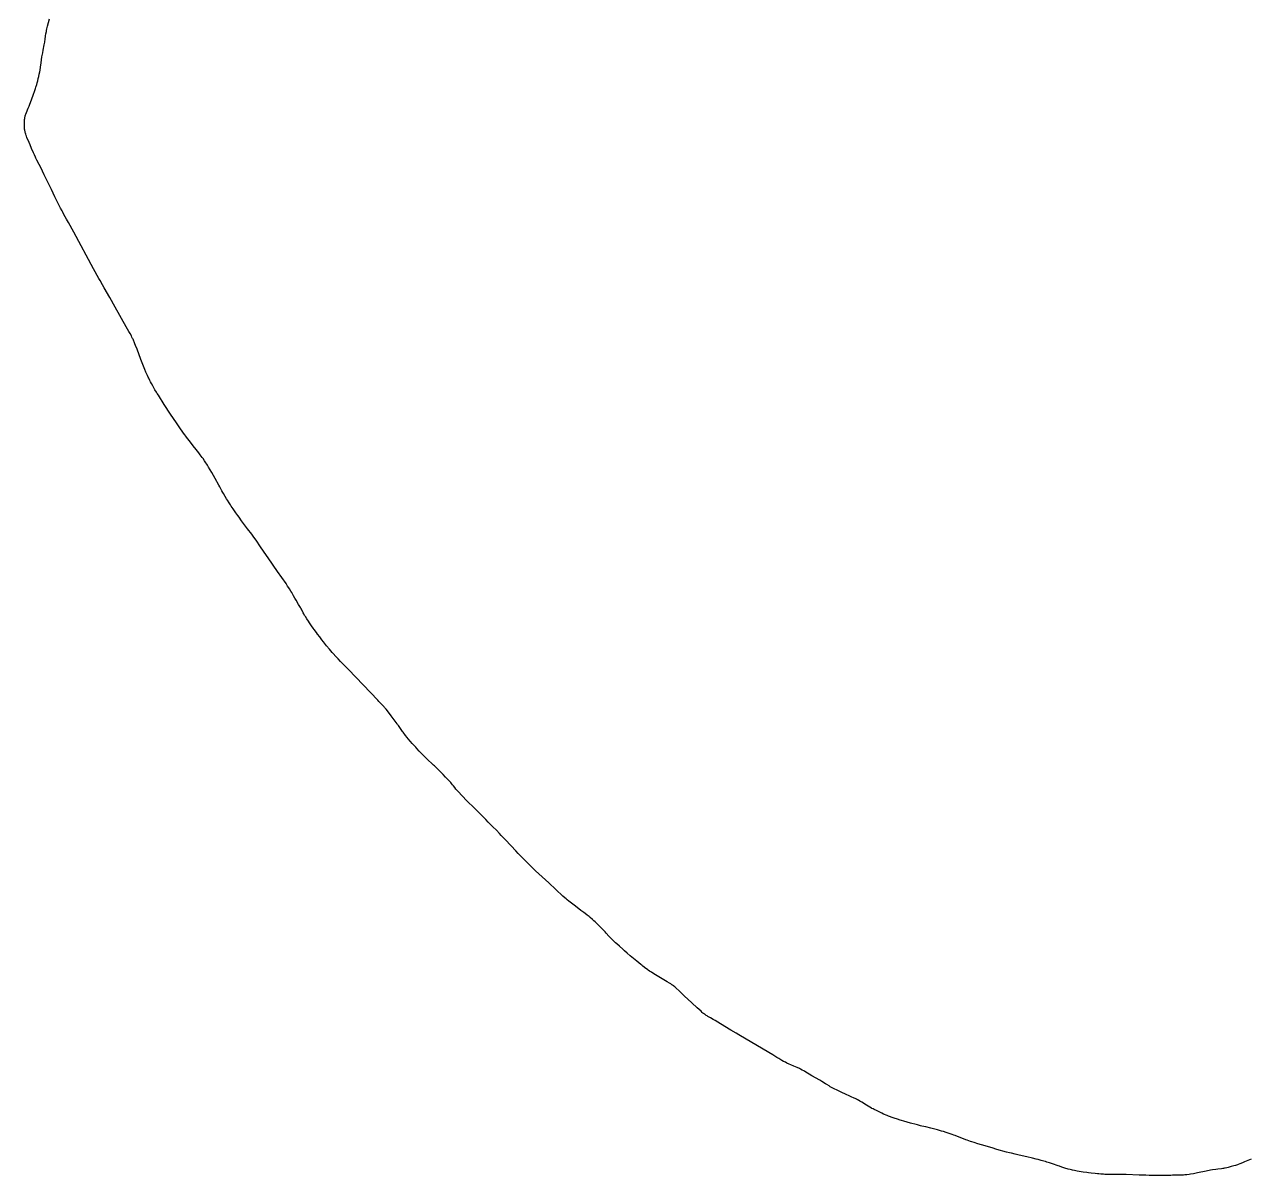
# Model space of a CAD drawing. Header units: millimetres. Extents: x 642261 to 742091, y 6812581 to 6930561.
# Drawn here: x 733141 to 734589, y 6897911 to 6899275 of the extents above; entities that cross this region are included whole.
import ezdxf

# ---------------------------------------------------------------- set-up
doc = ezdxf.new("R2010")
doc.units = ezdxf.units.MM
doc.layers.add('LimiteAreaMunicipio', color=10, linetype='Continuous')
doc.layers.add('LimiteRegional', color=10, linetype='Continuous')

# ---------------------------------------------------------------- blocks, each defined once
blk = doc.blocks.new('compartilhadora_AUTOCAD_OD_1_FMEBLOCK2')
at = {"layer": 'LimiteAreaMunicipio', "color": 7, "linetype": 'Continuous'}
blk.add_lwpolyline([(4719.95315, 839.8426), (4712.25015, 836.5817), (4710.37915, 835.7816), (4707.88915, 834.7176), (4706.63715, 834.2057), (4704.74015, 833.4847), (4703.77915, 833.1527), (4701.31715, 832.3747), (4699.66815, 831.8886), (4696.35215, 830.9677), (4692.87615, 830.0366), (4691.13215, 829.6027), (4689.37815, 829.2086), (4688.49615, 829.0306), (4687.36015, 828.8286), (4686.60115, 828.7116), (4685.07615, 828.5076), (4680.49115, 827.9927), (4678.20915, 827.6817), (4674.38515, 827.0386), (4671.84315, 826.5726), (4666.77015, 825.5756), (4656.62815, 823.5096), (4653.23815, 822.8547), (4651.53915, 822.5417), (4648.13315, 821.9556), (4646.42515, 821.6856), (4643.85415, 821.3146), (4643.06415, 821.2165), (4641.48215, 821.0636), (4639.89815, 820.9596), (4638.84115, 820.9117), (4636.72515, 820.8496), (4635.92315, 820.8406), (4634.31915, 820.8626), (4631.11015, 820.9417), (4629.50815, 820.9287), (4628.67315, 820.8876), (4627.00515, 820.7365), (4624.78415, 820.4887), (4623.67215, 820.3916), (4622.55915, 820.3397), (4622.00215, 820.3366), (4614.95315, 820.4327), (4599.09315, 820.6066), (4595.22415, 820.6726), (4592.64615, 820.7347), (4587.48915, 820.8937), (4572.02115, 821.4786), (4564.28615, 821.7176), (4562.98315, 821.7376), (4560.37415, 821.7177), (4555.15715, 821.6047), (4552.54815, 821.6027), (4549.02315, 821.6926), (4546.67615, 821.7906), (4545.11115, 821.8726), (4541.98515, 822.0737), (4539.64215, 822.2547), (4538.08015, 822.3887), (4534.95915, 822.6886), (4530.28015, 823.2087), (4527.16215, 823.5976), (4525.08315, 823.8727), (4520.92715, 824.4597), (4516.29215, 825.1777), (4513.98515, 825.5727), (4510.53715, 826.2247), (4508.25115, 826.7046), (4507.11115, 826.9607), (4505.40625, 827.3647), (4503.14415, 827.9456), (4502.01715, 828.2556), (4500.33315, 828.7467), (4497.82115, 829.5446), (4495.64515, 830.3166), (4492.76615, 831.3876), (4491.31915, 831.9017), (4484.57515, 834.2146), (4481.19215, 835.3426), (4477.79415, 836.4227), (4476.08715, 836.9387), (4474.40615, 837.4277), (4471.03215, 838.3647), (4467.64515, 839.2516), (4465.38115, 839.8196), (4460.84215, 840.9117), (4454.01405, 842.4775), (4444.90415, 844.5386), (4440.35805, 845.6026), (4435.82615, 846.7176), (4433.56615, 847.2996), (4430.18615, 848.2117), (4418.78515, 851.4166), (4413.09315, 853.0466), (4406.02915, 855.1067), (4404.56615, 855.5327), (4396.05215, 858.0727), (4391.80215, 859.3647), (4388.91715, 860.2636), (4387.48015, 860.7298), (4385.33515, 861.4586), (4383.29915, 862.1936), (4381.94915, 862.7026), (4379.26315, 863.7545), (4371.88715, 866.7946), (4369.10415, 867.9036), (4367.70615, 868.4386), (4365.59215, 869.2046), (4362.16315, 870.3636), (4359.86915, 871.1037), (4358.33515, 871.5836), (4355.26015, 872.5136), (4352.94615, 873.1866), (4348.30415, 874.4786), (4343.64515, 875.7086), (4340.53115, 876.4997), (4334.29115, 878.0327), (4332.23915, 878.5076), (4329.50115, 879.1236), (4328.13615, 879.4486), (4324.57815, 880.3456), (4322.80615, 880.8186), (4316.37415, 882.6496), (4308.52015, 884.7586), (4305.62015, 885.5636), (4304.17715, 885.9885), (4302.74415, 886.4426), (4302.03215, 886.6845), (4295.82815, 888.8506), (4290.18515, 890.8227), (4288.54025, 891.4286), (4287.45315, 891.8606), (4285.30215, 892.7776), (4284.23615, 893.2596), (4282.11815, 894.2567), (4275.81215, 897.3677), (4273.18015, 898.6527), (4271.87515, 899.3147), (4270.58815, 900.0085), (4269.95415, 900.3727), (4264.23015, 903.7507), (4258.37615, 907.1867), (4256.28715, 908.4717), (4254.44415, 909.6366), (4253.51415, 910.2057), (4252.09515, 911.0196), (4251.26315, 911.4536), (4250.70115, 911.7276), (4249.56415, 912.2475), (4246.10215, 913.7016), (4244.38515, 914.4577), (4239.30315, 916.7746), (4234.77915, 918.8227), (4232.52415, 919.8607), (4229.16015, 921.4567), (4225.82915, 923.1186), (4224.17915, 923.9816), (4221.72815, 925.3256), (4221.04215, 925.7246), (4219.69415, 926.5576), (4217.03415, 928.2807), (4215.69015, 929.1196), (4210.96215, 931.9798), (4208.58815, 933.3936), (4199.37815, 938.7957), (4190.82115, 943.8526), (4189.86015, 944.4057), (4187.91315, 945.4626), (4185.93515, 946.4646), (4184.60315, 947.1066), (4181.91415, 948.3436), (4177.84315, 950.1286), (4174.21815, 951.7056), (4172.41515, 952.5096), (4169.73115, 953.7576), (4167.96315, 954.6276), (4167.08615, 955.0776), (4165.78315, 955.7716), (4163.85515, 956.8666), (4160.28115, 958.9947), (4157.90615, 960.4246), (4153.17415, 963.3147), (4141.69315, 970.3896), (4112.84915, 987.2176), (4109.70215, 989.0657), (4103.43315, 992.8007), (4090.93015, 1000.3306), (4084.66615, 1004.0746), (4082.29015, 1005.4346), (4079.09415, 1007.2017), (4077.50615, 1008.1037), (4075.91015, 1009.0606), (4075.12415, 1009.5577), (4073.96015, 1010.3277), (4072.81715, 1011.1296), (4072.25315, 1011.5437), (4070.93515, 1012.5576), (4070.28815, 1013.0787), (4069.33415, 1013.8776), (4067.94115, 1015.1196), (4063.52215, 1019.2197), (4057.17315, 1025.1406), (4048.13315, 1033.5616), (4043.59825, 1037.7566), (4036.74915, 1044.0086), (4035.85515, 1044.7797), (4035.24215, 1045.2696), (4033.97715, 1046.2046), (4033.32915, 1046.6527), (4032.01015, 1047.5156), (4030.66715, 1048.3466), (4027.96025, 1049.9676), (4018.04315, 1055.8305), (4012.04215, 1059.4827), (4009.06115, 1061.3436), (4008.32515, 1061.8166), (4006.87515, 1062.7937), (4005.45015, 1063.8087), (4004.51215, 1064.5016), (4002.65815, 1065.9216), (3999.08415, 1068.7337), (3997.97305, 1069.6197), (3996.71515, 1070.6228), (3992.01215, 1074.4376), (3989.87375, 1076.1996), (3984.11855, 1081.0269), (3980.43125, 1084.1736), (3977.38115, 1086.8167), (3975.35515, 1088.5897), (3971.32215, 1092.1616), (3968.18215, 1094.9807), (3966.62615, 1096.4036), (3964.32215, 1098.5676), (3962.06815, 1100.7836), (3960.96415, 1101.9156), (3958.69415, 1104.3327), (3955.69615, 1107.5806), (3954.18015, 1109.1887), (3949.43415, 1114.1147), (3946.66915, 1116.9327), (3945.27415, 1118.3296), (3943.16415, 1120.4087), (3942.43715, 1121.1066), (3940.95315, 1122.4717), (3939.44015, 1123.8026), (3936.36515, 1126.4116), (3935.20315, 1127.3776), (3932.85215, 1129.2747), (3930.46915, 1131.1356), (3928.86715, 1132.3596), (3925.64115, 1134.7787), (3919.15615, 1139.5786), (3915.93215, 1141.9996), (3912.74515, 1144.4616), (3911.17015, 1145.7156), (3909.09415, 1147.4146), (3908.06815, 1148.2787), (3906.54515, 1149.5946), (3904.30415, 1151.6166), (3887.37215, 1167.4077), (3871.88815, 1181.7947), (3868.55315, 1184.9496), (3866.35105, 1187.0746), (3861.99315, 1191.3716), (3859.83415, 1193.5406), (3855.55015, 1197.9136), (3851.30415, 1202.3236), (3848.48815, 1205.2797), (3842.88115, 1211.2116), (3835.80215, 1218.8628), (3831.21415, 1223.7046), (3828.90815, 1226.1146), (3825.41915, 1229.6997), (3821.22515, 1233.9196), (3815.60915, 1239.5206), (3812.80515, 1242.3256), (3803.23915, 1251.9607), (3798.46915, 1256.7895), (3791.33415, 1264.0536), (3784.22615, 1271.3447), (3780.68315, 1275.0017), (3779.58615, 1276.1867), (3778.87915, 1276.9996), (3777.51115, 1278.6646), (3776.17915, 1280.3617), (3774.41015, 1282.6316), (3773.51015, 1283.7526), (3772.11715, 1285.3967), (3771.39315, 1286.1957), (3767.31115, 1290.5266), (3765.24815, 1292.6706), (3762.12315, 1295.8586), (3758.73515, 1299.2597), (3751.92015, 1306.0206), (3750.89115, 1307.0227), (3748.80615, 1308.9967), (3744.60315, 1312.9127), (3742.52815, 1314.9007), (3739.93515, 1317.4635), (3738.64915, 1318.7566), (3736.73515, 1320.7086), (3733.89715, 1323.6676), (3731.09915, 1326.6647), (3729.71615, 1328.1776), (3726.98315, 1331.2336), (3725.63315, 1332.7757), (3723.63115, 1335.1096), (3721.00315, 1338.2567), (3719.70825, 1339.8457), (3717.78915, 1342.2506), (3714.96615, 1345.9016), (3714.14115, 1347.0137), (3712.54215, 1349.2737), (3709.40015, 1353.8256), (3708.32015, 1355.3196), (3707.76715, 1356.0567), (3700.70715, 1365.3127), (3696.17015, 1371.3417), (3694.62315, 1373.3257), (3693.83115, 1374.3036), (3692.88715, 1375.4206), (3692.24115, 1376.1506), (3690.92015, 1377.5817), (3688.88415, 1379.6808), (3686.14015, 1382.4506), (3684.78505, 1383.8516), (3649.96815, 1420.4147), (3646.90015, 1423.5947), (3642.78515, 1427.8117), (3640.73415, 1429.9266), (3637.67515, 1433.1416), (3635.65615, 1435.3037), (3631.65215, 1439.6616), (3630.78415, 1440.6256), (3629.08215, 1442.5806), (3627.41615, 1444.5656), (3624.13715, 1448.5887), (3620.47115, 1453.1566), (3618.65515, 1455.4536), (3615.95715, 1458.9157), (3613.29415, 1462.4037), (3611.97815, 1464.1577), (3609.37815, 1467.6897), (3608.09515, 1469.4687), (3606.19615, 1472.1537), (3603.71215, 1475.7687), (3602.49215, 1477.5927), (3600.69215, 1480.3486), (3598.92915, 1483.1318), (3598.06215, 1484.5337), (3597.46815, 1485.5426), (3597.09015, 1486.2255), (3596.36715, 1487.6067), (3594.27115, 1491.7876), (3593.53215, 1493.1577), (3593.14215, 1493.8327), (3590.90115, 1497.5406), (3587.88315, 1502.4686), (3586.40515, 1504.9507), (3584.82215, 1507.7486), (3582.74015, 1511.4966), (3581.66315, 1513.3506), (3580.04815, 1516.0006), (3579.22415, 1517.3156), (3577.96615, 1519.2736), (3576.02415, 1522.1737), (3566.01715, 1536.7136), (3560.96195, 1544.0286), (3559.32815, 1546.3927), (3545.91015, 1565.7247), (3540.50115, 1573.5197), (3537.75315, 1577.3866), (3535.34215, 1580.6836), (3530.47515, 1587.2436), (3523.45415, 1596.6856), (3520.41415, 1600.8256), (3518.90715, 1602.9066), (3516.66915, 1606.0436), (3513.36515, 1610.7866), (3511.20415, 1613.9776), (3510.13815, 1615.5816), (3508.55815, 1618.0007), (3506.48815, 1621.2507), (3505.47115, 1622.8867), (3503.96715, 1625.3556), (3501.76715, 1629.0926), (3501.14815, 1630.1856), (3499.95115, 1632.3917), (3497.60915, 1636.8316), (3496.40515, 1639.0327), (3492.07515, 1646.6967), (3489.89715, 1650.5207), (3488.01515, 1653.7846), (3484.19515, 1660.2797), (3482.81115, 1662.5676), (3482.10615, 1663.7037), (3481.03115, 1665.3976), (3479.38115, 1667.9126), (3477.68615, 1670.3996), (3476.82215, 1671.6317), (3474.43315, 1674.9245), (3472.80515, 1677.0947), (3469.49015, 1681.3876), (3466.12915, 1685.6455), (3461.64915, 1691.3216), (3459.43715, 1694.1805), (3457.26015, 1697.0657), (3456.18815, 1698.5206), (3454.60615, 1700.7216), (3449.45015, 1708.0596), (3446.89215, 1711.7427), (3441.70415, 1719.2087), (3440.01115, 1721.7206), (3439.18015, 1722.9876), (3431.69815, 1734.6036), (3424.69515, 1745.5016), (3423.32015, 1747.6757), (3422.41815, 1749.1337), (3420.65215, 1752.0726), (3419.78715, 1753.5536), (3418.09315, 1756.5367), (3416.44815, 1759.5477), (3415.37715, 1761.5706), (3414.67515, 1762.9266), (3413.29815, 1765.6526), (3412.74615, 1766.7796), (3411.67615, 1769.0466), (3410.65215, 1771.3316), (3409.99215, 1772.8646), (3408.72815, 1775.9547), (3405.58215, 1783.9637), (3404.02915, 1787.9756), (3399.40715, 1800.1456), (3397.76815, 1804.4336), (3396.93015, 1806.5706), (3396.06315, 1808.6956), (3395.61415, 1809.7516), (3394.67915, 1811.8466), (3394.18915, 1812.8845), (3393.42215, 1814.4267), (3392.70515, 1815.8057), (3391.23915, 1818.5417), (3389.74115, 1821.2587), (3386.69815, 1826.6656), (3373.65015, 1849.8017), (3367.10315, 1861.3556), (3360.55815, 1872.8447), (3358.41415, 1876.5558), (3355.55415, 1881.5026), (3354.15915, 1883.9956), (3347.87715, 1895.5546), (3324.33215, 1938.9686), (3318.12415, 1950.3787), (3315.87515, 1954.4355), (3312.84915, 1959.8307), (3311.36215, 1962.5427), (3310.53115, 1964.0946), (3308.90115, 1967.2136), (3307.30615, 1970.3516), (3304.17215, 1976.6557), (3302.05715, 1980.9608), (3297.86215, 1989.5876), (3289.51515, 2006.8626), (3285.30315, 2015.4806), (3283.41415, 2019.2087), (3280.85915, 2024.1626), (3279.61815, 2026.6575), (3279.02215, 2027.8987), (3277.86105, 2030.3947), (3276.72915, 2032.9036), (3274.49715, 2037.9386), (3272.61415, 2042.2636), (3271.39015, 2045.1586), (3268.98415, 2050.9807), (3268.31015, 2052.7056), (3267.99715, 2053.5756), (3267.55815, 2054.8897), (3267.16215, 2056.2176), (3266.98015, 2056.8876), (3266.65215, 2058.2366), (3266.50715, 2058.9176), (3266.31315, 2059.9456), (3266.16415, 2060.9547), (3266.09015, 2061.6287), (3265.99415, 2062.9786), (3265.96915, 2063.6546), (3265.95605, 2065.0076), (3265.98115, 2066.3606), (3266.08515, 2069.0616), (3266.17115, 2071.3477), (3266.23315, 2072.4906), (3266.33115, 2073.6316), (3266.39915, 2074.2006), (3266.58315, 2075.3337), (3266.70415, 2075.8986), (3266.92815, 2076.7427), (3267.36015, 2078.0797), (3267.67615, 2078.9536), (3268.35525, 2080.6727), (3270.53715, 2085.7236), (3271.21915, 2087.4246), (3271.53515, 2088.2876), (3272.42515, 2090.7826), (3274.23515, 2095.7647), (3276.64615, 2102.4106), (3277.82115, 2105.7447), (3278.95715, 2109.0916), (3279.50715, 2110.7707), (3280.56225, 2114.1436), (3281.06315, 2115.8376), (3281.77815, 2118.3917), (3282.44415, 2120.9607), (3282.75715, 2122.2518), (3283.06415, 2123.6006), (3283.62215, 2126.3067), (3284.11915, 2129.0207), (3284.42515, 2130.8337), (3285.00615, 2134.4677), (3285.78015, 2139.6856), (3286.78515, 2146.6457), (3287.33515, 2150.1177), (3287.60315, 2151.6656), (3288.18615, 2154.7527), (3289.41015, 2160.9177), (3289.98015, 2164.0077), (3290.15915, 2165.1017), (3290.47415, 2167.2957), (3291.06115, 2171.6927), (3291.41315, 2173.8826), (3291.93115, 2176.6216), (3292.21115, 2177.9877), (3292.66015, 2180.0297), (3293.40015, 2183.0766), (3295.68115, 2191.6326)], dxfattribs=at)

msp = doc.modelspace()

# ---------------------------------------------------------------- linework, layer by layer
at = {"layer": 'LimiteRegional', "color": 7, "linetype": 'Continuous'}
msp.add_lwpolyline([(734595.296, 6897930.071), (734587.593, 6897926.8101), (734585.722, 6897926.01), (734583.232, 6897924.946), (734581.98, 6897924.4341), (734580.083, 6897923.7131), (734579.122, 6897923.3811), (734576.66, 6897922.6031), (734575.011, 6897922.117), (734571.695, 6897921.1961), (734568.219, 6897920.265), (734566.475, 6897919.8311), (734564.721, 6897919.437), (734563.839, 6897919.259), (734562.703, 6897919.057), (734561.944, 6897918.94), (734560.419, 6897918.736), (734555.834, 6897918.2211), (734553.552, 6897917.9101), (734549.728, 6897917.267), (734547.186, 6897916.801), (734542.113, 6897915.804), (734531.971, 6897913.738), (734528.581, 6897913.0831), (734526.882, 6897912.7701), (734523.476, 6897912.184), (734521.768, 6897911.914), (734519.197, 6897911.543), (734518.407, 6897911.4449), (734516.825, 6897911.292), (734515.241, 6897911.188), (734514.184, 6897911.1401), (734512.068, 6897911.078), (734511.266, 6897911.069), (734509.662, 6897911.091), (734506.453, 6897911.1701), (734504.851, 6897911.1571), (734504.016, 6897911.116), (734502.348, 6897910.9649), (734500.127, 6897910.7171), (734499.015, 6897910.62), (734497.902, 6897910.5681), (734497.345, 6897910.565), (734490.296, 6897910.6611), (734474.436, 6897910.835), (734470.567, 6897910.901), (734467.989, 6897910.9631), (734462.832, 6897911.1221), (734447.364, 6897911.707), (734439.629, 6897911.946), (734438.326, 6897911.966), (734435.717, 6897911.9461), (734430.5, 6897911.8331), (734427.891, 6897911.8311), (734424.366, 6897911.921), (734422.019, 6897912.019), (734420.454, 6897912.101), (734417.328, 6897912.3021), (734414.985, 6897912.4831), (734413.423, 6897912.6171), (734410.302, 6897912.917), (734405.623, 6897913.4371), (734402.505, 6897913.826), (734400.426, 6897914.1011), (734396.27, 6897914.6881), (734391.635, 6897915.4061), (734389.328, 6897915.8011), (734385.88, 6897916.4531), (734383.594, 6897916.933), (734382.454, 6897917.1891), (734380.7491, 6897917.5931), (734378.487, 6897918.174), (734377.36, 6897918.484), (734375.676, 6897918.9751), (734373.164, 6897919.773), (734370.988, 6897920.545), (734368.109, 6897921.616), (734366.662, 6897922.1301), (734359.918, 6897924.443), (734356.535, 6897925.571), (734353.137, 6897926.6511), (734351.43, 6897927.1671), (734349.749, 6897927.6561), (734346.375, 6897928.5931), (734342.988, 6897929.48), (734340.724, 6897930.048), (734336.185, 6897931.1401), (734329.3569, 6897932.7059), (734320.247, 6897934.767), (734315.7009, 6897935.831), (734311.169, 6897936.946), (734308.909, 6897937.528), (734305.529, 6897938.4401), (734294.128, 6897941.645), (734288.436, 6897943.275), (734281.372, 6897945.3351), (734279.909, 6897945.7611), (734271.395, 6897948.3011), (734267.145, 6897949.5931), (734264.26, 6897950.492), (734262.823, 6897950.9582), (734260.678, 6897951.687), (734258.642, 6897952.422), (734257.292, 6897952.931), (734254.606, 6897953.9829), (734247.23, 6897957.023), (734244.447, 6897958.132), (734243.049, 6897958.667), (734240.935, 6897959.433), (734237.506, 6897960.592), (734235.212, 6897961.3321), (734233.678, 6897961.812), (734230.603, 6897962.742), (734228.289, 6897963.415), (734223.647, 6897964.707), (734218.988, 6897965.937), (734215.874, 6897966.7281), (734209.634, 6897968.2611), (734207.582, 6897968.736), (734204.844, 6897969.352), (734203.479, 6897969.677), (734199.921, 6897970.574), (734198.149, 6897971.047), (734191.717, 6897972.878), (734183.863, 6897974.987), (734180.963, 6897975.792), (734179.52, 6897976.2169), (734178.087, 6897976.671), (734177.375, 6897976.9129), (734171.171, 6897979.079), (734165.528, 6897981.0511), (734163.8831, 6897981.657), (734162.796, 6897982.089), (734160.645, 6897983.006), (734159.579, 6897983.488), (734157.461, 6897984.4851), (734151.155, 6897987.5961), (734148.523, 6897988.8811), (734147.218, 6897989.5431), (734145.931, 6897990.2369), (734145.297, 6897990.6011), (734139.573, 6897993.9791), (734133.719, 6897997.4151), (734131.63, 6897998.7001), (734129.787, 6897999.865), (734128.857, 6898000.4341), (734127.438, 6898001.248), (734126.606, 6898001.682), (734126.044, 6898001.956), (734124.907, 6898002.4759), (734121.445, 6898003.93), (734119.728, 6898004.6861), (734114.646, 6898007.003), (734110.122, 6898009.0511), (734107.867, 6898010.0891), (734104.503, 6898011.6851), (734101.172, 6898013.347), (734099.522, 6898014.21), (734097.071, 6898015.554), (734096.385, 6898015.953), (734095.037, 6898016.786), (734092.377, 6898018.5091), (734091.033, 6898019.348), (734086.305, 6898022.2082), (734083.931, 6898023.622), (734074.721, 6898029.0241), (734066.164, 6898034.081), (734065.203, 6898034.6341), (734063.256, 6898035.691), (734061.278, 6898036.693), (734059.946, 6898037.335), (734057.257, 6898038.572), (734053.186, 6898040.357), (734049.561, 6898041.934), (734047.758, 6898042.738), (734045.074, 6898043.986), (734043.306, 6898044.856), (734042.429, 6898045.306), (734041.126, 6898046), (734039.198, 6898047.095), (734035.624, 6898049.2231), (734033.249, 6898050.653), (734028.517, 6898053.5431), (734017.036, 6898060.618), (733988.192, 6898077.446), (733985.045, 6898079.2941), (733978.776, 6898083.0291), (733966.273, 6898090.559), (733960.009, 6898094.303), (733957.633, 6898095.663), (733954.437, 6898097.4301), (733952.849, 6898098.3321), (733951.253, 6898099.289), (733950.467, 6898099.7861), (733949.303, 6898100.5561), (733948.16, 6898101.358), (733947.596, 6898101.7721), (733946.278, 6898102.786), (733945.631, 6898103.3071), (733944.677, 6898104.106), (733943.284, 6898105.348), (733938.865, 6898109.4481), (733932.516, 6898115.369), (733923.476, 6898123.79), (733918.9411, 6898127.985), (733912.092, 6898134.237), (733911.198, 6898135.0081), (733910.585, 6898135.498), (733909.32, 6898136.433), (733908.672, 6898136.8811), (733907.353, 6898137.744), (733906.01, 6898138.575), (733903.3031, 6898140.196), (733893.386, 6898146.0589), (733887.385, 6898149.7111), (733884.404, 6898151.572), (733883.668, 6898152.045), (733882.218, 6898153.0221), (733880.793, 6898154.0371), (733879.855, 6898154.73), (733878.001, 6898156.15), (733874.427, 6898158.9621), (733873.3159, 6898159.8481), (733872.058, 6898160.8512), (733867.355, 6898164.666), (733865.2166, 6898166.428), (733859.4614, 6898171.2553), (733855.7741, 6898174.402), (733852.724, 6898177.0451), (733850.698, 6898178.8181), (733846.665, 6898182.39), (733843.525, 6898185.2091), (733841.969, 6898186.632), (733839.665, 6898188.796), (733837.411, 6898191.012), (733836.307, 6898192.144), (733834.037, 6898194.5611), (733831.039, 6898197.809), (733829.523, 6898199.4171), (733824.777, 6898204.3431), (733822.012, 6898207.1611), (733820.617, 6898208.558), (733818.507, 6898210.6371), (733817.78, 6898211.335), (733816.296, 6898212.7001), (733814.783, 6898214.031), (733811.708, 6898216.64), (733810.546, 6898217.606), (733808.195, 6898219.5031), (733805.812, 6898221.364), (733804.21, 6898222.588), (733800.984, 6898225.0071), (733794.499, 6898229.807), (733791.275, 6898232.228), (733788.088, 6898234.69), (733786.513, 6898235.944), (733784.437, 6898237.643), (733783.411, 6898238.5071), (733781.888, 6898239.823), (733779.647, 6898241.845), (733762.715, 6898257.6361), (733747.231, 6898272.0231), (733743.896, 6898275.178), (733741.6939, 6898277.303), (733737.336, 6898281.6), (733735.177, 6898283.769), (733730.893, 6898288.142), (733726.647, 6898292.552), (733723.831, 6898295.5081), (733718.224, 6898301.44), (733711.145, 6898309.0912), (733706.557, 6898313.933), (733704.251, 6898316.343), (733700.762, 6898319.9281), (733696.568, 6898324.148), (733690.952, 6898329.749), (733688.148, 6898332.554), (733678.582, 6898342.1891), (733673.812, 6898347.0179), (733666.677, 6898354.282), (733659.569, 6898361.5731), (733656.026, 6898365.2301), (733654.929, 6898366.4151), (733654.222, 6898367.228), (733652.854, 6898368.893), (733651.522, 6898370.5901), (733649.753, 6898372.86), (733648.853, 6898373.981), (733647.46, 6898375.6251), (733646.736, 6898376.4241), (733642.654, 6898380.755), (733640.591, 6898382.899), (733637.466, 6898386.087), (733634.078, 6898389.4881), (733627.263, 6898396.249), (733626.234, 6898397.2511), (733624.149, 6898399.2251), (733619.946, 6898403.1411), (733617.871, 6898405.1291), (733615.278, 6898407.6919), (733613.992, 6898408.985), (733612.078, 6898410.937), (733609.24, 6898413.896), (733606.442, 6898416.8931), (733605.059, 6898418.406), (733602.326, 6898421.462), (733600.976, 6898423.0041), (733598.974, 6898425.338), (733596.346, 6898428.4851), (733595.0511, 6898430.0741), (733593.132, 6898432.479), (733590.309, 6898436.13), (733589.484, 6898437.2421), (733587.885, 6898439.5021), (733584.743, 6898444.054), (733583.663, 6898445.548), (733583.11, 6898446.2851), (733576.05, 6898455.5411), (733571.513, 6898461.5701), (733569.966, 6898463.5541), (733569.174, 6898464.532), (733568.23, 6898465.649), (733567.584, 6898466.379), (733566.263, 6898467.8101), (733564.227, 6898469.9092), (733561.483, 6898472.679), (733560.1279, 6898474.08), (733525.311, 6898510.6431), (733522.243, 6898513.8231), (733518.128, 6898518.0401), (733516.077, 6898520.155), (733513.018, 6898523.37), (733510.999, 6898525.5321), (733506.995, 6898529.89), (733506.127, 6898530.854), (733504.425, 6898532.809), (733502.759, 6898534.794), (733499.48, 6898538.8171), (733495.814, 6898543.385), (733493.998, 6898545.682), (733491.3, 6898549.1441), (733488.637, 6898552.6321), (733487.321, 6898554.3861), (733484.721, 6898557.9181), (733483.438, 6898559.6971), (733481.539, 6898562.3821), (733479.055, 6898565.9971), (733477.835, 6898567.8211), (733476.035, 6898570.577), (733474.272, 6898573.3602), (733473.405, 6898574.7621), (733472.811, 6898575.771), (733472.433, 6898576.4539), (733471.71, 6898577.8351), (733469.614, 6898582.016), (733468.875, 6898583.3861), (733468.485, 6898584.0611), (733466.244, 6898587.769), (733463.226, 6898592.697), (733461.748, 6898595.1791), (733460.165, 6898597.977), (733458.083, 6898601.725), (733457.006, 6898603.579), (733455.391, 6898606.229), (733454.567, 6898607.544), (733453.309, 6898609.502), (733451.367, 6898612.4021), (733441.36, 6898626.942), (733436.3048, 6898634.257), (733434.671, 6898636.6211), (733421.253, 6898655.9531), (733415.844, 6898663.7481), (733413.096, 6898667.615), (733410.685, 6898670.912), (733405.818, 6898677.472), (733398.797, 6898686.914), (733395.757, 6898691.054), (733394.25, 6898693.135), (733392.012, 6898696.272), (733388.708, 6898701.015), (733386.547, 6898704.206), (733385.481, 6898705.81), (733383.901, 6898708.2291), (733381.831, 6898711.4791), (733380.814, 6898713.1151), (733379.31, 6898715.584), (733377.11, 6898719.321), (733376.491, 6898720.414), (733375.294, 6898722.6201), (733372.952, 6898727.06), (733371.748, 6898729.2611), (733367.418, 6898736.9251), (733365.24, 6898740.7491), (733363.358, 6898744.013), (733359.538, 6898750.5081), (733358.154, 6898752.796), (733357.449, 6898753.9321), (733356.374, 6898755.626), (733354.724, 6898758.141), (733353.029, 6898760.628), (733352.165, 6898761.8601), (733349.776, 6898765.1529), (733348.148, 6898767.3231), (733344.833, 6898771.616), (733341.472, 6898775.8739), (733336.992, 6898781.55), (733334.78, 6898784.4089), (733332.603, 6898787.2941), (733331.531, 6898788.749), (733329.949, 6898790.95), (733324.793, 6898798.288), (733322.235, 6898801.9711), (733317.047, 6898809.4371), (733315.354, 6898811.949), (733314.523, 6898813.216), (733307.041, 6898824.832), (733300.038, 6898835.73), (733298.663, 6898837.9041), (733297.761, 6898839.3621), (733295.995, 6898842.301), (733295.13, 6898843.782), (733293.436, 6898846.7651), (733291.791, 6898849.7761), (733290.72, 6898851.799), (733290.018, 6898853.155), (733288.641, 6898855.881), (733288.089, 6898857.008), (733287.019, 6898859.275), (733285.995, 6898861.56), (733285.335, 6898863.093), (733284.071, 6898866.1831), (733280.925, 6898874.1921), (733279.372, 6898878.204), (733274.75, 6898890.374), (733273.111, 6898894.662), (733272.273, 6898896.799), (733271.406, 6898898.924), (733270.957, 6898899.98), (733270.022, 6898902.075), (733269.532, 6898903.1129), (733268.765, 6898904.6551), (733268.048, 6898906.0341), (733266.582, 6898908.7701), (733265.084, 6898911.4871), (733262.041, 6898916.894), (733248.993, 6898940.0301), (733242.446, 6898951.584), (733235.901, 6898963.0731), (733233.757, 6898966.7842), (733230.897, 6898971.731), (733229.502, 6898974.224), (733223.22, 6898985.783), (733199.675, 6899029.197), (733193.467, 6899040.6071), (733191.218, 6899044.6639), (733188.192, 6899050.0591), (733186.705, 6899052.7711), (733185.874, 6899054.323), (733184.244, 6899057.442), (733182.649, 6899060.58), (733179.515, 6899066.8841), (733177.4, 6899071.1892), (733173.205, 6899079.816), (733164.858, 6899097.091), (733160.646, 6899105.709), (733158.757, 6899109.4371), (733156.202, 6899114.391), (733154.961, 6899116.8859), (733154.365, 6899118.1271), (733153.2039, 6899120.6231), (733152.072, 6899123.132), (733149.84, 6899128.167), (733147.957, 6899132.492), (733146.733, 6899135.387), (733144.327, 6899141.2091), (733143.653, 6899142.934), (733143.34, 6899143.804), (733142.901, 6899145.1181), (733142.505, 6899146.446), (733142.323, 6899147.116), (733141.995, 6899148.465), (733141.85, 6899149.146), (733141.656, 6899150.174), (733141.507, 6899151.1831), (733141.433, 6899151.8571), (733141.337, 6899153.207), (733141.312, 6899153.883), (733141.2989, 6899155.236), (733141.324, 6899156.589), (733141.428, 6899159.29), (733141.514, 6899161.5761), (733141.576, 6899162.719), (733141.674, 6899163.86), (733141.742, 6899164.429), (733141.926, 6899165.5621), (733142.047, 6899166.127), (733142.271, 6899166.9711), (733142.703, 6899168.3081), (733143.019, 6899169.182), (733143.6981, 6899170.9011), (733145.88, 6899175.952), (733146.562, 6899177.653), (733146.878, 6899178.516), (733147.768, 6899181.011), (733149.578, 6899185.9931), (733151.989, 6899192.639), (733153.164, 6899195.9731), (733154.3, 6899199.32), (733154.85, 6899200.9991), (733155.9051, 6899204.372), (733156.406, 6899206.066), (733157.121, 6899208.6201), (733157.787, 6899211.1891), (733158.1, 6899212.4802), (733158.407, 6899213.829), (733158.965, 6899216.5351), (733159.462, 6899219.2491), (733159.768, 6899221.0621), (733160.349, 6899224.6961), (733161.123, 6899229.914), (733162.128, 6899236.8741), (733162.678, 6899240.3461), (733162.946, 6899241.894), (733163.529, 6899244.9811), (733164.753, 6899251.1461), (733165.323, 6899254.2361), (733165.502, 6899255.3301), (733165.817, 6899257.5241), (733166.404, 6899261.9211), (733166.756, 6899264.111), (733167.274, 6899266.85), (733167.554, 6899268.2161), (733168.003, 6899270.2581), (733168.743, 6899273.305), (733171.024, 6899281.861)], dxfattribs=at)

# ---------------------------------------------------------------- block references
at = {"layer": 'LimiteAreaMunicipio', "color": 7, "linetype": 'Continuous'}
msp.add_blockref('compartilhadora_AUTOCAD_OD_1_FMEBLOCK2', (729875.3428, 6897090.2284), dxfattribs=at)

doc.saveas('drawing.dxf')
